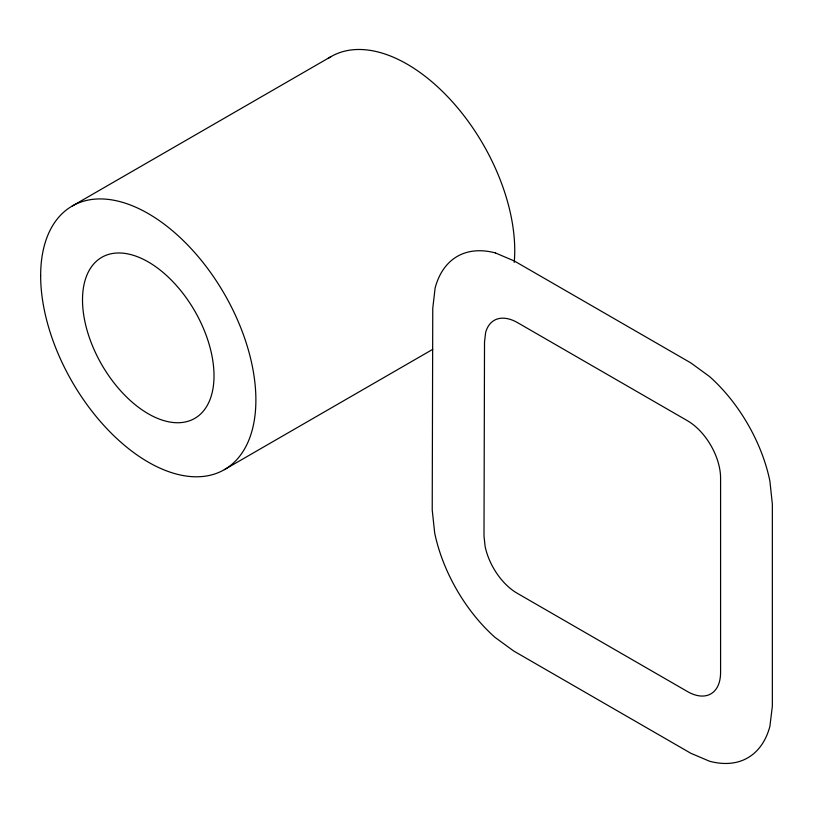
<?xml version="1.0" encoding="UTF-8"?>
<svg xmlns="http://www.w3.org/2000/svg" width="813" height="813" viewBox="0 0 813 813"><rect width="100%" height="100%" fill="white"/><g stroke="black" fill="none" stroke-linecap="round" stroke-linejoin="round"><path stroke-width="1.22" d="M72.174 206.065L331.033 56.605M224.358 469.66L432.76 349.336M495.534 252.995L514.233 260.943L690.837 362.903L709.536 376.541A120.71 69.694 60 0 1 769.891 481.072L772.35 504.09L772.35 706.212L769.891 726.385A120.71 69.694 60 0 1 709.536 761.232L690.837 753.275L513.714 651.02L495.026 637.382A120.71 69.694 60 0 1 434.67 532.85L432.221 509.985L432.76 308.34L435.128 287.965A120.852 69.776 60 0 1 495.534 252.965M327.974 58.526A152.183 87.865 60 0 1 451.124 100.406A152.183 87.865 60 0 1 514.223 262.396M484.518 342.06L483.999 536.052L485.107 546.366A46.859 27.053 60 0 0 517.109 593.195L687.442 691.538A46.859 27.053 60 0 0 720.582 672.412L720.582 478.115A46.859 27.053 60 0 0 687.442 420.728L517.627 322.69A46.859 27.053 60 0 0 485.625 332.568L484.518 342.06M82.509 299.895A92.987 53.688 60 0 0 181.136 422.587A92.987 53.688 60 0 0 181.136 291.084A92.987 53.688 60 0 0 82.509 299.895M40.65 275.729A152.183 87.865 60 0 0 202.071 476.54A152.183 87.865 60 0 0 202.071 261.308A152.183 87.865 60 0 0 40.65 275.729"/></g></svg>
